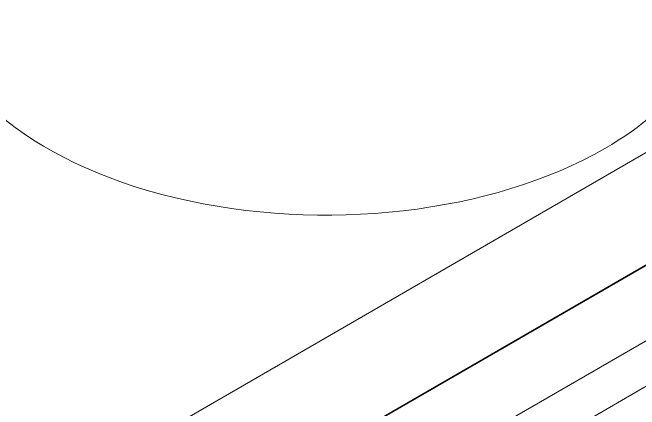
# Model space of a CAD drawing. Header units: millimetres. Extents: x -312439 to 477422, y -331570 to 212570.
# Drawn here: x 398782.8 to 399199.9, y 90898.6 to 91162.4 of the extents above; entities that cross this region are included whole.
import ezdxf

# ---------------------------------------------------------------- set-up
doc = ezdxf.new("R2010")
doc.units = ezdxf.units.MM

msp = doc.modelspace()

# ---------------------------------------------------------------- linework, layer by layer
at = {"color": 0, "linetype": 'Continuous', "lineweight": 0, "extrusion": (8.40036e-17, 0.816497, 0.57735)}
for p, q in [((399447.547, 91209.826), (398457.988, 90638.503)), ((399512.507, 91172.321), (398522.515, 90600.749)), ((399511.641, 91172.321), (398522.515, 90601.249)), ((398522.515, 90550.742), (399512.507, 91122.315)), ((399468.768, 91066.771), (398565.822, 90545.455))]:
    msp.add_line(p, q, dxfattribs=at)
at = {"color": 0, "linetype": 'Continuous', "lineweight": 0}
for start_param, end_param in [(3.1415927, 5.4977871), (5.4977871, 6.2831853)]:
    msp.add_ellipse((398991.456, 91179.153), major_axis=(262.225, 0), ratio=0.5773503, start_param=start_param, end_param=end_param, dxfattribs=at)

doc.saveas('drawing.dxf')
